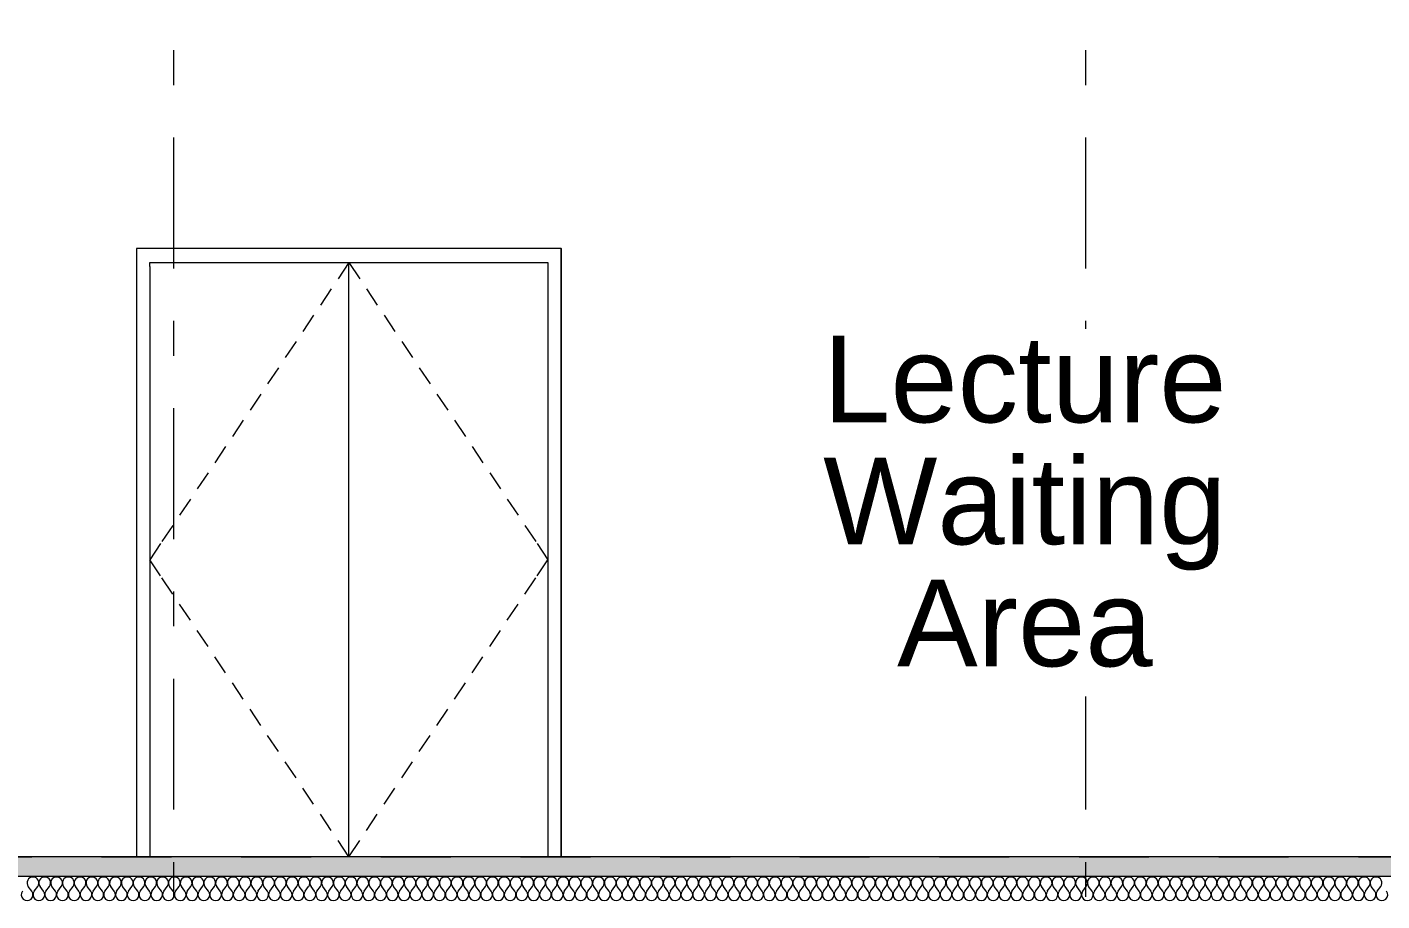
# Model space of a CAD drawing. Header units: millimetres. Extents: x -48147 to 1428745, y -495156 to 18123.
# Drawn here: x 1393121 to 1398597, y -490077 to -486546 of the extents above; entities that cross this region are included whole.
import ezdxf
from ezdxf.enums import TextEntityAlignment as Align

# ---------------------------------------------------------------- set-up
doc = ezdxf.new("R2010")
doc.units = ezdxf.units.MM
doc.header["$MEASUREMENT"] = 0
for name, pattern in [('Dashed', [2822.222233, 1411.111116, -1411.111116]), ('Double Dashed', [1093.611073, 529.166651, -211.666656, 141.111112, -211.666656]), ('Wipeout_Contour', [1000, 0, -1000])]:
    doc.linetypes.add(name, pattern=pattern)
for name, color, linetype, lineweight, true_color in [('0_Pen_No__105', 7, 'Continuous', 15, 0xa6a6a6), ('0_Pen_No__255', 7, 'Continuous', 13, 0xe8e8e8), ('New_A-15-MG_Structural_Grid_Phase_2_Pen_No__222', 7, 'Continuous', 13, 0x65af33), ('New_A-20-M_Floor_Slab_Pen_No__107', 7, 'Continuous', 15, 0xa6a6a6), ('New_A-20-M_Floor_Slab_Pen_No__109', 7, 'Continuous', 15, 0xa6a6a6), ('New_A-20-M_Floor_Slab_Pen_No__162', 7, 'Continuous', 0, 0xe47200), ('New_ArchiCAD Doors_Pen_No__63', 7, 'Continuous', 20, 0x606060)]:
    doc.layers.add(name, color=color, linetype=linetype, lineweight=lineweight, true_color=true_color)
for name, color, linetype, lineweight in [('A-95-P_Text_1_50_GA_Pen_No__1', 7, 'Continuous', 13), ('New_A-20-M_Floor_Slab_Pen_No__1', 7, 'Continuous', 13), ('New_ArchiCAD Doors_Pen_No__3', 7, 'Continuous', 18), ('New_ArchiCAD Doors_Pen_No__87', 8, 'Continuous', 20)]:
    doc.layers.add(name, color=color, linetype=linetype, lineweight=lineweight)
for name, color, linetype in [('New_A-15-MG_Structural_Grid_Phase_2', 7, 'Continuous'), ('New_A-20-M_Floor_Slab', 7, 'Continuous'), ('New_A-25-M_Wall_Int', 7, 'Continuous'), ('New_ArchiCAD Doors', 7, 'Continuous')]:
    doc.layers.add(name, color=color, linetype=linetype)
doc.styles.add('GENERATED_STYLE_2', font='')
doc.styles.get('GENERATED_STYLE_2').set_extended_font_data('Swis721 BT')

# ---------------------------------------------------------------- blocks, each defined once
blk = doc.blocks.new('Section Elem_15_2', base_point=(1341556.5, -489899))
at = {"color": 254, "linetype": 'Wipeout_Contour', "lineweight": 0, "ltscale": 8863535.217956506}
blk.add_wipeout([(1395079.2, -478819), (1395079.2, -487441), (1395280.6, -487441), (1395280.6, -489899), (1395328.5, -489899), (1395328.5, -478819)], dxfattribs=at).dxf.layer = 'New_A-25-M_Wall_Int'
at = {"color": 254, "linetype": 'Wipeout_Contour', "lineweight": 0, "ltscale": 11809146.2007397}
blk.add_wipeout([(1395328.5, -489899), (1395573.3, -489899), (1395573.3, -478405.8), (1395328.5, -478405.8), (1395328.5, -478799), (1395388.2, -478799), (1395388.2, -478819), (1395328.5, -478819)], dxfattribs=at).dxf.layer = 'New_A-25-M_Wall_Int'
at = {"color": 254, "linetype": 'Wipeout_Contour', "lineweight": 0, "ltscale": 5905013.380713384}
blk.add_wipeout([(1394826, -487441), (1395079.2, -487441), (1395079.2, -478819), (1394826, -478819)], dxfattribs=at).dxf.layer = 'New_A-25-M_Wall_Int'
at = {"color": 254, "linetype": 'Wipeout_Contour', "lineweight": 0, "ltscale": 11802585.0175958}
blk.add_wipeout([(1394826, -478405.8), (1394569, -478405.8), (1394569, -487441), (1394826, -487441), (1394826, -478819), (1394788.2, -478819), (1394788.2, -478799), (1394826, -478799)], dxfattribs=at).dxf.layer = 'New_A-25-M_Wall_Int'
at = {"color": 254, "linetype": 'Wipeout_Contour', "lineweight": 0, "ltscale": 5909169.757612986}
blk.add_wipeout([(1395573.3, -489899), (1395813.4, -489899), (1395813.4, -478405.8), (1395573.3, -478405.8)], dxfattribs=at).dxf.layer = 'New_A-25-M_Wall_Int'
at = {"color": 254, "linetype": 'Wipeout_Contour', "lineweight": 0, "ltscale": 5902803.17248199}
blk.add_wipeout([(1394308.7, -478405.8), (1394308.7, -487441), (1394569, -487441), (1394569, -478405.8)], dxfattribs=at).dxf.layer = 'New_A-25-M_Wall_Int'
at = {"color": 254, "linetype": 'Wipeout_Contour', "lineweight": 0, "ltscale": 11813313.51830664}
blk.add_wipeout([(1395813.4, -478405.8), (1395813.4, -489899), (1396048.5, -489899), (1396048.5, -478819), (1395913.2, -478819), (1395913.2, -478799), (1396048.5, -478799), (1396048.5, -478405.8)], dxfattribs=at).dxf.layer = 'New_A-25-M_Wall_Int'
at = {"color": 254, "linetype": 'Wipeout_Contour', "lineweight": 0, "ltscale": 11798149.77579727}
blk.add_wipeout([(1394045.3, -487441), (1394308.7, -487441), (1394308.7, -478405.8), (1394045.3, -478405.8), (1394045.3, -478799), (1394263.2, -478799), (1394263.2, -478819), (1394045.3, -478819)], dxfattribs=at).dxf.layer = 'New_A-25-M_Wall_Int'
at = {"color": 254, "linetype": 'Wipeout_Contour', "lineweight": 0, "ltscale": 5911213.922856598}
blk.add_wipeout([(1396048.5, -478819), (1396048.5, -489899), (1396278.2, -489899), (1396278.2, -478819)], dxfattribs=at).dxf.layer = 'New_A-25-M_Wall_Int'
at = {"color": 254, "linetype": 'Wipeout_Contour', "lineweight": 0, "ltscale": 5901081.465646014}
blk.add_wipeout([(1393779.3, -487441), (1394045.3, -487441), (1394045.3, -478819), (1393779.3, -478819)], dxfattribs=at).dxf.layer = 'New_A-25-M_Wall_Int'
at = {"color": 254, "linetype": 'Wipeout_Contour', "lineweight": 0, "ltscale": 5912071.336239532}
blk.add_wipeout([(1396278.2, -478819), (1396278.2, -489899), (1396502.3, -489899), (1396502.3, -478819)], dxfattribs=at).dxf.layer = 'New_A-25-M_Wall_Int'
at = {"color": 254, "linetype": 'Wipeout_Contour', "lineweight": 0, "ltscale": 14748832.9197243}
blk.add_wipeout([(1393779.3, -478405.8), (1393511, -478405.8), (1393511, -489899), (1393563.2, -489899), (1393563.2, -487441), (1393779.3, -487441), (1393779.3, -478819), (1393663.2, -478819), (1393663.2, -478799), (1393779.3, -478799)], dxfattribs=at).dxf.layer = 'New_A-25-M_Wall_Int'
at = {"color": 254, "linetype": 'Wipeout_Contour', "lineweight": 0, "ltscale": 11817880.89432829}
blk.add_wipeout([(1396502.3, -489899), (1396720.4, -489899), (1396720.4, -478405.8), (1396502.3, -478405.8), (1396502.3, -478799), (1396513.2, -478799), (1396513.2, -478819), (1396502.3, -478819)], dxfattribs=at).dxf.layer = 'New_A-25-M_Wall_Int'
at = {"color": 254, "linetype": 'Wipeout_Contour', "lineweight": 0, "ltscale": 5900412.631450156}
blk.add_wipeout([(1393240.8, -489899), (1393511, -489899), (1393511, -478405.8), (1393240.8, -478405.8)], dxfattribs=at).dxf.layer = 'New_A-25-M_Wall_Int'
at = {"color": 254, "linetype": 'Wipeout_Contour', "lineweight": 0, "ltscale": 5913451.228090454}
blk.add_wipeout([(1396720.4, -489899), (1396932.2, -489899), (1396932.2, -478405.8), (1396720.4, -478405.8)], dxfattribs=at).dxf.layer = 'New_A-25-M_Wall_Int'
at = {"color": 254, "linetype": 'Wipeout_Contour', "lineweight": 0, "ltscale": 11791561.53890389}
blk.add_wipeout([(1392969, -489899), (1393240.8, -489899), (1393240.8, -478405.8), (1392969, -478405.8), (1392969, -478799), (1393138.2, -478799), (1393138.2, -478819), (1392969, -478819)], dxfattribs=at).dxf.layer = 'New_A-25-M_Wall_Int'
at = {"color": 254, "linetype": 'Wipeout_Contour', "lineweight": 0, "ltscale": 11821673.58401433}
blk.add_wipeout([(1396932.2, -478405.8), (1396932.2, -489899), (1397137.4, -489899), (1397137.4, -478819), (1397038.2, -478819), (1397038.2, -478799), (1397137.4, -478799), (1397137.4, -478405.8)], dxfattribs=at).dxf.layer = 'New_A-25-M_Wall_Int'
at = {"color": 254, "linetype": 'Wipeout_Contour', "lineweight": 0, "ltscale": 5915270.074347957}
blk.add_wipeout([(1397137.4, -489899), (1397335.9, -489899), (1397335.9, -478819), (1397137.4, -478819)], dxfattribs=at).dxf.layer = 'New_A-25-M_Wall_Int'
at = {"color": 254, "linetype": 'Wipeout_Contour', "lineweight": 0, "ltscale": 5916006.624780694}
blk.add_wipeout([(1397335.9, -478819), (1397335.9, -489899), (1397527.2, -489899), (1397527.2, -478819)], dxfattribs=at).dxf.layer = 'New_A-25-M_Wall_Int'
at = {"color": 254, "linetype": 'Wipeout_Contour', "lineweight": 0, "ltscale": 11825569.15800219}
blk.add_wipeout([(1397527.2, -478162), (1397527.2, -478799), (1397622.4, -478799), (1397622.4, -478819), (1397527.2, -478819), (1397527.2, -489899), (1397711.2, -489899), (1397711.2, -478162)], dxfattribs=at).dxf.layer = 'New_A-25-M_Wall_Int'
at = {"color": 254, "linetype": 'Wipeout_Contour', "lineweight": 0, "ltscale": 5916971.316256778}
blk.add_wipeout([(1397711.2, -489899), (1397887.6, -489899), (1397887.6, -478162), (1397711.2, -478162)], dxfattribs=at).dxf.layer = 'New_A-25-M_Wall_Int'
at = {"color": 254, "linetype": 'Wipeout_Contour', "lineweight": 0, "ltscale": 5917623.185776595}
blk.add_wipeout([(1398056.1, -478162), (1397887.6, -478162), (1397887.6, -489899), (1398056.1, -489899)], dxfattribs=at).dxf.layer = 'New_A-25-M_Wall_Int'
at = {"color": 254, "linetype": 'Wipeout_Contour', "lineweight": 0, "ltscale": 5918244.995840522}
blk.add_wipeout([(1398056.1, -489899), (1398216.6, -489899), (1398216.6, -478162), (1398056.1, -478162)], dxfattribs=at).dxf.layer = 'New_A-25-M_Wall_Int'
at = {"color": 254, "linetype": 'Wipeout_Contour', "lineweight": 0, "ltscale": 11830918.07080852}
blk.add_wipeout([(1398368.8, -478162), (1398216.6, -478162), (1398216.6, -489899), (1398368.8, -489899), (1398368.8, -478819), (1398263.2, -478819), (1398263.2, -478799), (1398368.8, -478799)], dxfattribs=at).dxf.layer = 'New_A-25-M_Wall_Int'
at = {"color": 254, "linetype": 'Wipeout_Contour', "lineweight": 0, "ltscale": 5919820.504063599}
blk.add_wipeout([(1398512.5, -478819), (1398368.8, -478819), (1398368.8, -489899), (1398512.5, -489899)], dxfattribs=at).dxf.layer = 'New_A-25-M_Wall_Int'
at = {"color": 254, "linetype": 'Wipeout_Contour', "lineweight": 0, "ltscale": 5920347.223158333}
blk.add_wipeout([(1398512.5, -478819), (1398512.5, -489899), (1398647.5, -489899), (1398647.5, -478819)], dxfattribs=at).dxf.layer = 'New_A-25-M_Wall_Int'
blk = doc.blocks.new('Section Elem_37_2', base_point=(1341556.5, -489899))
at = {"color": 254, "linetype": 'Wipeout_Contour', "lineweight": 0, "ltscale": 5907187.383473179}
blk.add_wipeout([(1393617.2, -487514), (1393563.2, -487514), (1393563.2, -489899), (1393617.2, -489899)], dxfattribs=at).dxf.layer = 'New_ArchiCAD Doors'
at = {"color": 254, "linetype": 'Wipeout_Contour', "lineweight": 0, "ltscale": 5913568.030972536}
blk.add_wipeout([(1395280.6, -487514), (1395280.4, -487514), (1395280.4, -489899), (1395280.6, -489899)], dxfattribs=at).dxf.layer = 'New_ArchiCAD Doors'
at = {"color": 254, "linetype": 'Wipeout_Contour', "lineweight": 0, "ltscale": 5913465.565311932}
blk.add_wipeout([(1395226.3, -489899), (1395280.4, -489899), (1395280.4, -487514), (1395226.3, -487514)], dxfattribs=at).dxf.layer = 'New_ArchiCAD Doors'
at = {"color": 254, "linetype": 'Wipeout_Contour', "lineweight": 0, "ltscale": 11817439.38938085}
blk.add_wipeout([(1395280.4, -487441), (1393563.2, -487441), (1393563.2, -487514), (1393617.2, -487514), (1393617.2, -487498), (1395226.3, -487498), (1395226.3, -487514), (1395280.4, -487514)], dxfattribs=at).dxf.layer = 'New_ArchiCAD Doors'
at = {"layer": 'New_ArchiCAD Doors_Pen_No__63', "linetype": 'Continuous'}
for p, q in [((1393563.2, -487441), (1393563.2, -487514)), ((1393563.2, -487514), (1393563.2, -489899))]:
    blk.add_line(p, q, dxfattribs=at)
at = {"color": 254, "linetype": 'Wipeout_Contour', "lineweight": 0, "ltscale": 5911943.071182286}
blk.add_wipeout([(1395280.6, -487441), (1395280.4, -487441), (1395280.4, -487514), (1395280.6, -487514)], dxfattribs=at).dxf.layer = 'New_ArchiCAD Doors'
at = {"color": 254, "linetype": 'Wipeout_Contour', "lineweight": 0, "ltscale": 5911834.37256679}
blk.add_wipeout([(1395226.3, -487498), (1394421.8, -487498), (1394421.8, -489899), (1395226.3, -489899)], dxfattribs=at).dxf.layer = 'New_ArchiCAD Doors'
at = {"layer": 'New_ArchiCAD Doors_Pen_No__3', "linetype": 'Continuous'}
for p, q in [((1394492.9, -487604.1), (1394536.7, -487669.5)), ((1394564.1, -487710.3), (1394607.9, -487775.7)), ((1394635.2, -487816.5), (1394679, -487881.8)), ((1394706.4, -487922.7), (1394750.2, -487988)), ((1394777.5, -488028.9), (1394821.3, -488094.2)), ((1394848.7, -488135), (1394892.5, -488200.4)), ((1394919.9, -488241.2), (1394963.7, -488306.6)), ((1394991, -488347.4), (1395034.8, -488412.7)), ((1395062.2, -488453.6), (1395106, -488518.9)), ((1395133.3, -488559.8), (1395177.1, -488625.1)), ((1395182.5, -488633.1), (1395226.3, -488698.5)), ((1395182.5, -488763.8), (1395226.3, -488698.5)), ((1395133.3, -488837.1), (1395177.1, -488771.8)), ((1395062.2, -488943.3), (1395106, -488878)), ((1394991, -489049.5), (1395034.8, -488984.2)), ((1394919.9, -489155.7), (1394963.7, -489090.3)), ((1394848.7, -489261.9), (1394892.5, -489196.5)), ((1394777.5, -489368), (1394821.3, -489302.7)), ((1394706.4, -489474.2), (1394750.2, -489408.9)), ((1394635.2, -489580.4), (1394679, -489515.1)), ((1394564.1, -489686.6), (1394607.9, -489621.2)), ((1394492.9, -489792.8), (1394536.7, -489727.4))]:
    blk.add_line(p, q, dxfattribs=at)
at = {"layer": 'New_ArchiCAD Doors_Pen_No__63', "linetype": 'Continuous'}
for p, q in [((1395280.4, -487441), (1393563.2, -487441)), ((1395280.4, -487514), (1395280.4, -487441)), ((1395280.4, -487441), (1395280.6, -487441)), ((1395226.3, -487498), (1395226.3, -489899)), ((1395280.4, -487514), (1395280.6, -487514)), ((1395280.4, -489899), (1395280.4, -487514))]:
    blk.add_line(p, q, dxfattribs=at)
at = {"layer": 'New_ArchiCAD Doors_Pen_No__87', "linetype": 'Continuous'}
blk.add_line((1395280.6, -489899), (1395280.6, -487441), dxfattribs=at)
at = {"color": 254, "linetype": 'Wipeout_Contour', "lineweight": 0, "ltscale": 5908797.345886705}
blk.add_wipeout([(1393617.2, -489899), (1394421.8, -489899), (1394421.8, -487498), (1393617.2, -487498)], dxfattribs=at).dxf.layer = 'New_ArchiCAD Doors'
at = {"layer": 'New_ArchiCAD Doors_Pen_No__3', "linetype": 'Continuous'}
for p, q in [((1394421.7, -487498), (1394378, -487563.3)), ((1394421.7, -487498), (1394465.5, -487563.3)), ((1394350.6, -487604.1), (1394306.8, -487669.5)), ((1394279.4, -487710.3), (1394235.6, -487775.7)), ((1394208.3, -487816.5), (1394164.5, -487881.8)), ((1394137.1, -487922.7), (1394093.3, -487988)), ((1394066, -488028.9), (1394022.2, -488094.2)), ((1393994.8, -488135), (1393951, -488200.4)), ((1393923.6, -488241.2), (1393879.8, -488306.6)), ((1393852.5, -488347.4), (1393808.7, -488412.7)), ((1393781.3, -488453.6), (1393737.5, -488518.9)), ((1393710.2, -488559.8), (1393666.4, -488625.1)), ((1393661, -488633.1), (1393617.2, -488698.5)), ((1393661, -488763.8), (1393617.2, -488698.5)), ((1393710.2, -488837.1), (1393666.4, -488771.8)), ((1393781.3, -488943.3), (1393737.5, -488878)), ((1393852.5, -489049.5), (1393808.7, -488984.2)), ((1393923.6, -489155.7), (1393879.8, -489090.3)), ((1393994.8, -489261.9), (1393951, -489196.5)), ((1394066, -489368), (1394022.2, -489302.7)), ((1394137.1, -489474.2), (1394093.3, -489408.9)), ((1394208.3, -489580.4), (1394164.5, -489515.1)), ((1394279.4, -489686.6), (1394235.6, -489621.2)), ((1394350.6, -489792.8), (1394306.8, -489727.4)), ((1394421.7, -489899), (1394378, -489833.6)), ((1394421.7, -489899), (1394465.5, -489833.6))]:
    blk.add_line(p, q, dxfattribs=at)
at = {"layer": 'New_ArchiCAD Doors_Pen_No__63', "linetype": 'Continuous'}
for p, q in [((1393617.2, -487514), (1393617.2, -487498)), ((1393617.2, -487498), (1394421.8, -487498)), ((1393617.2, -487514), (1393617.2, -489899)), ((1394421.8, -487498), (1395226.3, -487498)), ((1394421.8, -489899), (1394421.8, -487498))]:
    blk.add_line(p, q, dxfattribs=at)
blk = doc.blocks.new('*X327', base_point=(1341556.5, -489899))
at = {"layer": 'New_A-20-M_Floor_Slab_Pen_No__107', "linetype": 'Continuous'}
for p, q in [((1393140.2, -490038), (1393125.9, -490018.9)), ((1393149.7, -490038), (1393164, -490018.9)), ((1393187.8, -490038), (1393173.5, -490018.9)), ((1393197.3, -490038), (1393211.6, -490018.9)), ((1393235.4, -490038), (1393221.1, -490018.9)), ((1393244.9, -490038), (1393259.2, -490018.9)), ((1393283, -490038), (1393268.7, -490018.9)), ((1393292.5, -490038), (1393306.8, -490018.9)), ((1393330.6, -490038), (1393316.4, -490018.9)), ((1393340.2, -490038), (1393354.4, -490018.9)), ((1393378.3, -490038), (1393364, -490018.9)), ((1393387.8, -490038), (1393402.1, -490018.9)), ((1393425.9, -490038), (1393411.6, -490018.9)), ((1393435.4, -490038), (1393449.7, -490018.9)), ((1393473.5, -490038), (1393459.2, -490018.9)), ((1393483, -490038), (1393497.3, -490018.9)), ((1393521.1, -490038), (1393506.8, -490018.9)), ((1393530.6, -490038), (1393544.9, -490018.9)), ((1393568.7, -490038), (1393554.4, -490018.9)), ((1393578.3, -490038), (1393592.5, -490018.9)), ((1393616.4, -490038), (1393602.1, -490018.9)), ((1393625.9, -490038), (1393640.2, -490018.9)), ((1393664, -490038), (1393649.7, -490018.9)), ((1393673.5, -490038), (1393687.8, -490018.9)), ((1393711.6, -490038), (1393697.3, -490018.9)), ((1393721.1, -490038), (1393735.4, -490018.9)), ((1393759.2, -490038), (1393744.9, -490018.9)), ((1393768.7, -490038), (1393783, -490018.9)), ((1393806.8, -490038), (1393792.5, -490018.9)), ((1393816.4, -490038), (1393830.6, -490018.9)), ((1393854.4, -490038), (1393840.2, -490018.9)), ((1393864, -490038), (1393878.3, -490018.9)), ((1393902.1, -490038), (1393887.8, -490018.9)), ((1393911.6, -490038), (1393925.9, -490018.9)), ((1393949.7, -490038), (1393935.4, -490018.9)), ((1393959.2, -490038), (1393973.5, -490018.9)), ((1393997.3, -490038), (1393983, -490018.9)), ((1394006.8, -490038), (1394021.1, -490018.9)), ((1394044.9, -490038), (1394030.6, -490018.9)), ((1394054.4, -490038), (1394068.7, -490018.9)), ((1394092.5, -490038), (1394078.3, -490018.9)), ((1394102.1, -490038), (1394116.4, -490018.9)), ((1394140.2, -490038), (1394125.9, -490018.9)), ((1394149.7, -490038), (1394164, -490018.9)), ((1394187.8, -490038), (1394173.5, -490018.9)), ((1394197.3, -490038), (1394211.6, -490018.9)), ((1394235.4, -490038), (1394221.1, -490018.9)), ((1394244.9, -490038), (1394259.2, -490018.9)), ((1394283, -490038), (1394268.7, -490018.9)), ((1394292.5, -490038), (1394306.8, -490018.9)), ((1394330.6, -490038), (1394316.4, -490018.9)), ((1394340.2, -490038), (1394354.4, -490018.9)), ((1394378.3, -490038), (1394364, -490018.9)), ((1394387.8, -490038), (1394402.1, -490018.9)), ((1394425.9, -490038), (1394411.6, -490018.9)), ((1394435.4, -490038), (1394449.7, -490018.9)), ((1394473.5, -490038), (1394459.2, -490018.9)), ((1394483, -490038), (1394497.3, -490018.9)), ((1394521.1, -490038), (1394506.8, -490018.9)), ((1394530.6, -490038), (1394544.9, -490018.9)), ((1394568.7, -490038), (1394554.4, -490018.9)), ((1394578.3, -490038), (1394592.5, -490018.9)), ((1394616.4, -490038), (1394602.1, -490018.9)), ((1394625.9, -490038), (1394640.2, -490018.9)), ((1394664, -490038), (1394649.7, -490018.9)), ((1394673.5, -490038), (1394687.8, -490018.9)), ((1394711.6, -490038), (1394697.3, -490018.9)), ((1394721.1, -490038), (1394735.4, -490018.9)), ((1394759.2, -490038), (1394744.9, -490018.9)), ((1394768.7, -490038), (1394783, -490018.9)), ((1394806.8, -490038), (1394792.5, -490018.9)), ((1394816.4, -490038), (1394830.6, -490018.9)), ((1394854.4, -490038), (1394840.2, -490018.9)), ((1394864, -490038), (1394878.3, -490018.9)), ((1394902.1, -490038), (1394887.8, -490018.9)), ((1394911.6, -490038), (1394925.9, -490018.9)), ((1394949.7, -490038), (1394935.4, -490018.9)), ((1394959.2, -490038), (1394973.5, -490018.9)), ((1394997.3, -490038), (1394983, -490018.9)), ((1395006.8, -490038), (1395021.1, -490018.9)), ((1395044.9, -490038), (1395030.6, -490018.9)), ((1395054.4, -490038), (1395068.7, -490018.9)), ((1395092.5, -490038), (1395078.3, -490018.9)), ((1395102.1, -490038), (1395116.4, -490018.9)), ((1395140.2, -490038), (1395125.9, -490018.9)), ((1395149.7, -490038), (1395164, -490018.9)), ((1395187.8, -490038), (1395173.5, -490018.9)), ((1395197.3, -490038), (1395211.6, -490018.9)), ((1395235.4, -490038), (1395221.1, -490018.9)), ((1395244.9, -490038), (1395259.2, -490018.9)), ((1395283, -490038), (1395268.7, -490018.9)), ((1395292.5, -490038), (1395306.8, -490018.9)), ((1395330.6, -490038), (1395316.4, -490018.9)), ((1395340.2, -490038), (1395354.4, -490018.9)), ((1395378.3, -490038), (1395364, -490018.9)), ((1395387.8, -490038), (1395402.1, -490018.9)), ((1395425.9, -490038), (1395411.6, -490018.9)), ((1395435.4, -490038), (1395449.7, -490018.9)), ((1395473.5, -490038), (1395459.2, -490018.9)), ((1395483, -490038), (1395497.3, -490018.9)), ((1395521.1, -490038), (1395506.8, -490018.9)), ((1395530.6, -490038), (1395544.9, -490018.9)), ((1395568.7, -490038), (1395554.4, -490018.9)), ((1395578.3, -490038), (1395592.5, -490018.9)), ((1395616.4, -490038), (1395602.1, -490018.9)), ((1395625.9, -490038), (1395640.2, -490018.9)), ((1395664, -490038), (1395649.7, -490018.9)), ((1395673.5, -490038), (1395687.8, -490018.9)), ((1395711.6, -490038), (1395697.3, -490018.9)), ((1395721.1, -490038), (1395735.4, -490018.9)), ((1395759.2, -490038), (1395744.9, -490018.9)), ((1395768.7, -490038), (1395783, -490018.9)), ((1395806.8, -490038), (1395792.5, -490018.9)), ((1395816.4, -490038), (1395830.6, -490018.9)), ((1395854.4, -490038), (1395840.2, -490018.9)), ((1395864, -490038), (1395878.3, -490018.9)), ((1395902.1, -490038), (1395887.8, -490018.9)), ((1395911.6, -490038), (1395925.9, -490018.9)), ((1395949.7, -490038), (1395935.4, -490018.9)), ((1395959.2, -490038), (1395973.5, -490018.9)), ((1395997.3, -490038), (1395983, -490018.9)), ((1396006.8, -490038), (1396021.1, -490018.9)), ((1396044.9, -490038), (1396030.6, -490018.9)), ((1396054.4, -490038), (1396068.7, -490018.9)), ((1396092.5, -490038), (1396078.3, -490018.9)), ((1396102.1, -490038), (1396116.4, -490018.9)), ((1396140.2, -490038), (1396125.9, -490018.9)), ((1396149.7, -490038), (1396164, -490018.9)), ((1396187.8, -490038), (1396173.5, -490018.9)), ((1396197.3, -490038), (1396211.6, -490018.9)), ((1396235.4, -490038), (1396221.1, -490018.9)), ((1396244.9, -490038), (1396259.2, -490018.9)), ((1396283, -490038), (1396268.7, -490018.9)), ((1396292.5, -490038), (1396306.8, -490018.9)), ((1396330.6, -490038), (1396316.4, -490018.9)), ((1396340.2, -490038), (1396354.4, -490018.9)), ((1396378.3, -490038), (1396364, -490018.9)), ((1396387.8, -490038), (1396402.1, -490018.9)), ((1396425.9, -490038), (1396411.6, -490018.9)), ((1396435.4, -490038), (1396449.7, -490018.9)), ((1396473.5, -490038), (1396459.2, -490018.9)), ((1396483, -490038), (1396497.3, -490018.9)), ((1396521.1, -490038), (1396506.8, -490018.9)), ((1396530.6, -490038), (1396544.9, -490018.9)), ((1396568.7, -490038), (1396554.4, -490018.9)), ((1396578.3, -490038), (1396592.5, -490018.9)), ((1396616.4, -490038), (1396602.1, -490018.9)), ((1396625.9, -490038), (1396640.2, -490018.9)), ((1396664, -490038), (1396649.7, -490018.9)), ((1396673.5, -490038), (1396687.8, -490018.9)), ((1396711.6, -490038), (1396697.3, -490018.9)), ((1396721.1, -490038), (1396735.4, -490018.9)), ((1396759.2, -490038), (1396744.9, -490018.9)), ((1396768.7, -490038), (1396783, -490018.9)), ((1396806.8, -490038), (1396792.5, -490018.9)), ((1396816.4, -490038), (1396830.6, -490018.9)), ((1396854.4, -490038), (1396840.2, -490018.9)), ((1396864, -490038), (1396878.3, -490018.9)), ((1396902.1, -490038), (1396887.8, -490018.9)), ((1396911.6, -490038), (1396925.9, -490018.9)), ((1396949.7, -490038), (1396935.4, -490018.9)), ((1396959.2, -490038), (1396973.5, -490018.9)), ((1396997.3, -490038), (1396983, -490018.9)), ((1397006.8, -490038), (1397021.1, -490018.9)), ((1397044.9, -490038), (1397030.6, -490018.9)), ((1397054.4, -490038), (1397068.7, -490018.9)), ((1397092.5, -490038), (1397078.3, -490018.9)), ((1397102.1, -490038), (1397116.4, -490018.9)), ((1397140.2, -490038), (1397125.9, -490018.9)), ((1397149.7, -490038), (1397164, -490018.9)), ((1397187.8, -490038), (1397173.5, -490018.9)), ((1397197.3, -490038), (1397211.6, -490018.9)), ((1397235.4, -490038), (1397221.1, -490018.9)), ((1397244.9, -490038), (1397259.2, -490018.9)), ((1397283, -490038), (1397268.7, -490018.9)), ((1397292.5, -490038), (1397306.8, -490018.9)), ((1397330.6, -490038), (1397316.4, -490018.9)), ((1397340.2, -490038), (1397354.4, -490018.9)), ((1397378.3, -490038), (1397364, -490018.9)), ((1397387.8, -490038), (1397402.1, -490018.9)), ((1397425.9, -490038), (1397411.6, -490018.9)), ((1397435.4, -490038), (1397449.7, -490018.9)), ((1397473.5, -490038), (1397459.2, -490018.9)), ((1397483, -490038), (1397497.3, -490018.9)), ((1397521.1, -490038), (1397506.8, -490018.9)), ((1397530.6, -490038), (1397544.9, -490018.9)), ((1397568.7, -490038), (1397554.4, -490018.9)), ((1397578.3, -490038), (1397592.5, -490018.9)), ((1397616.4, -490038), (1397602.1, -490018.9)), ((1397625.9, -490038), (1397640.2, -490018.9)), ((1397664, -490038), (1397649.7, -490018.9)), ((1397673.5, -490038), (1397687.8, -490018.9)), ((1397711.6, -490038), (1397697.3, -490018.9)), ((1397721.1, -490038), (1397735.4, -490018.9)), ((1397759.2, -490038), (1397744.9, -490018.9)), ((1397768.7, -490038), (1397783, -490018.9)), ((1397806.8, -490038), (1397792.5, -490018.9)), ((1397816.4, -490038), (1397830.6, -490018.9)), ((1397854.4, -490038), (1397840.2, -490018.9)), ((1397864, -490038), (1397878.3, -490018.9)), ((1397902.1, -490038), (1397887.8, -490018.9)), ((1397911.6, -490038), (1397925.9, -490018.9)), ((1397949.7, -490038), (1397935.4, -490018.9)), ((1397959.2, -490038), (1397973.5, -490018.9)), ((1397997.3, -490038), (1397983, -490018.9)), ((1398006.8, -490038), (1398021.1, -490018.9)), ((1398044.9, -490038), (1398030.6, -490018.9)), ((1398054.4, -490038), (1398068.7, -490018.9)), ((1398092.5, -490038), (1398078.3, -490018.9)), ((1398102.1, -490038), (1398116.4, -490018.9)), ((1398140.2, -490038), (1398125.9, -490018.9)), ((1398149.7, -490038), (1398164, -490018.9)), ((1398187.8, -490038), (1398173.5, -490018.9)), ((1398197.3, -490038), (1398211.6, -490018.9)), ((1398235.4, -490038), (1398221.1, -490018.9)), ((1398244.9, -490038), (1398259.2, -490018.9)), ((1398283, -490038), (1398268.7, -490018.9)), ((1398292.5, -490038), (1398306.8, -490018.9)), ((1398330.6, -490038), (1398316.4, -490018.9)), ((1398340.2, -490038), (1398354.4, -490018.9)), ((1398378.3, -490038), (1398364, -490018.9)), ((1398387.8, -490038), (1398402.1, -490018.9)), ((1398425.9, -490038), (1398411.6, -490018.9)), ((1398435.4, -490038), (1398449.7, -490018.9)), ((1398473.5, -490038), (1398459.2, -490018.9)), ((1398483, -490038), (1398497.3, -490018.9)), ((1398521.1, -490038), (1398506.8, -490018.9)), ((1398530.6, -490038), (1398544.9, -490018.9)), ((1398568.7, -490038), (1398554.4, -490018.9)), ((1398578.3, -490038), (1398592.5, -490018.9))]:
    blk.add_line(p, q, dxfattribs=at)
for centre, start, end in [((1393144.9, -490004.6), 90, 216.8699), ((1393144.9, -490004.6), 323.1301, 90), ((1393192.5, -490004.6), 90, 216.8699), ((1393192.5, -490004.6), 323.1301, 90), ((1393240.2, -490004.6), 90, 216.8699), ((1393240.2, -490004.6), 323.1301, 90), ((1393287.8, -490004.6), 90, 216.8699), ((1393287.8, -490004.6), 323.1301, 90), ((1393335.4, -490004.6), 90, 216.8699), ((1393335.4, -490004.6), 323.1301, 90), ((1393383, -490004.6), 90, 216.8699), ((1393383, -490004.6), 323.1301, 90), ((1393430.6, -490004.6), 90, 216.8699), ((1393430.6, -490004.6), 323.1301, 90), ((1393478.3, -490004.6), 90, 216.8699), ((1393478.3, -490004.6), 323.1301, 90), ((1393525.9, -490004.6), 90, 216.8699), ((1393525.9, -490004.6), 323.1301, 90), ((1393573.5, -490004.6), 90, 216.8699), ((1393573.5, -490004.6), 323.1301, 90), ((1393621.1, -490004.6), 90, 216.8699), ((1393621.1, -490004.6), 323.1301, 90), ((1393668.7, -490004.6), 90, 216.8699), ((1393668.7, -490004.6), 323.1301, 90), ((1393716.4, -490004.6), 90, 216.8699), ((1393716.4, -490004.6), 323.1301, 90), ((1393764, -490004.6), 90, 216.8699), ((1393764, -490004.6), 323.1301, 90), ((1393811.6, -490004.6), 90, 216.8699), ((1393811.6, -490004.6), 323.1301, 90), ((1393859.2, -490004.6), 90, 216.8699), ((1393859.2, -490004.6), 323.1301, 90), ((1393906.8, -490004.6), 90, 216.8699), ((1393906.8, -490004.6), 323.1301, 90), ((1393954.4, -490004.6), 90, 216.8699), ((1393954.4, -490004.6), 323.1301, 90), ((1394002.1, -490004.6), 90, 216.8699), ((1394002.1, -490004.6), 323.1301, 90), ((1394049.7, -490004.6), 90, 216.8699), ((1394049.7, -490004.6), 323.1301, 90), ((1394097.3, -490004.6), 90, 216.8699), ((1394097.3, -490004.6), 323.1301, 90), ((1394144.9, -490004.6), 90, 216.8699), ((1394144.9, -490004.6), 323.1301, 90), ((1394192.5, -490004.6), 90, 216.8699), ((1394192.5, -490004.6), 323.1301, 90), ((1394240.2, -490004.6), 90, 216.8699), ((1394240.2, -490004.6), 323.1301, 90), ((1394287.8, -490004.6), 90, 216.8699), ((1394287.8, -490004.6), 323.1301, 90), ((1394335.4, -490004.6), 90, 216.8699), ((1394335.4, -490004.6), 323.1301, 90), ((1394383, -490004.6), 90, 216.8699), ((1394383, -490004.6), 323.1301, 90), ((1394430.6, -490004.6), 90, 216.8699), ((1394430.6, -490004.6), 323.1301, 90), ((1394478.3, -490004.6), 90, 216.8699), ((1394478.3, -490004.6), 323.1301, 90), ((1394525.9, -490004.6), 90, 216.8699), ((1394525.9, -490004.6), 323.1301, 90), ((1394573.5, -490004.6), 90, 216.8699), ((1394573.5, -490004.6), 323.1301, 90), ((1394621.1, -490004.6), 90, 216.8699), ((1394621.1, -490004.6), 323.1301, 90), ((1394668.7, -490004.6), 90, 216.8699), ((1394668.7, -490004.6), 323.1301, 90), ((1394716.4, -490004.6), 90, 216.8699), ((1394716.4, -490004.6), 323.1301, 90), ((1394764, -490004.6), 90, 216.8699), ((1394764, -490004.6), 323.1301, 90), ((1394811.6, -490004.6), 90, 216.8699), ((1394811.6, -490004.6), 323.1301, 90), ((1394859.2, -490004.6), 90, 216.8699), ((1394859.2, -490004.6), 323.1301, 90), ((1394906.8, -490004.6), 90, 216.8699), ((1394906.8, -490004.6), 323.1301, 90), ((1394954.4, -490004.6), 90, 216.8699), ((1394954.4, -490004.6), 323.1301, 90), ((1395002.1, -490004.6), 90, 216.8699), ((1395002.1, -490004.6), 323.1301, 90), ((1395049.7, -490004.6), 90, 216.8699), ((1395049.7, -490004.6), 323.1301, 90), ((1395097.3, -490004.6), 90, 216.8699), ((1395097.3, -490004.6), 323.1301, 90), ((1395144.9, -490004.6), 90, 216.8699), ((1395144.9, -490004.6), 323.1301, 90), ((1395192.5, -490004.6), 90, 216.8699), ((1395192.5, -490004.6), 323.1301, 90), ((1395240.2, -490004.6), 90, 216.8699), ((1395240.2, -490004.6), 323.1301, 90), ((1395287.8, -490004.6), 90, 216.8699), ((1395287.8, -490004.6), 323.1301, 90), ((1395335.4, -490004.6), 90, 216.8699), ((1395335.4, -490004.6), 323.1301, 90), ((1395383, -490004.6), 90, 216.8699), ((1395383, -490004.6), 323.1301, 90), ((1395430.6, -490004.6), 90, 216.8699), ((1395430.6, -490004.6), 323.1301, 90), ((1395478.3, -490004.6), 90, 216.8699), ((1395478.3, -490004.6), 323.1301, 90), ((1395525.9, -490004.6), 90, 216.8699), ((1395525.9, -490004.6), 323.1301, 90), ((1395573.5, -490004.6), 90, 216.8699), ((1395573.5, -490004.6), 323.1301, 90), ((1395621.1, -490004.6), 90, 216.8699), ((1395621.1, -490004.6), 323.1301, 90), ((1395668.7, -490004.6), 90, 216.8699), ((1395668.7, -490004.6), 323.1301, 90), ((1395716.4, -490004.6), 90, 216.8699), ((1395716.4, -490004.6), 323.1301, 90), ((1395764, -490004.6), 90, 216.8699), ((1395764, -490004.6), 323.1301, 90), ((1395811.6, -490004.6), 90, 216.8699), ((1395811.6, -490004.6), 323.1301, 90), ((1395859.2, -490004.6), 90, 216.8699), ((1395859.2, -490004.6), 323.1301, 90), ((1395906.8, -490004.6), 90, 216.8699), ((1395906.8, -490004.6), 323.1301, 90), ((1395954.4, -490004.6), 90, 216.8699), ((1395954.4, -490004.6), 323.1301, 90), ((1396002.1, -490004.6), 90, 216.8699), ((1396002.1, -490004.6), 323.1301, 90), ((1396049.7, -490004.6), 90, 216.8699), ((1396049.7, -490004.6), 323.1301, 90), ((1396097.3, -490004.6), 90, 216.8699), ((1396097.3, -490004.6), 323.1301, 90), ((1396144.9, -490004.6), 90, 216.8699), ((1396144.9, -490004.6), 323.1301, 90), ((1396192.5, -490004.6), 90, 216.8699), ((1396192.5, -490004.6), 323.1301, 90), ((1396240.2, -490004.6), 90, 216.8699), ((1396240.2, -490004.6), 323.1301, 90), ((1396287.8, -490004.6), 90, 216.8699), ((1396287.8, -490004.6), 323.1301, 90), ((1396335.4, -490004.6), 90, 216.8699), ((1396335.4, -490004.6), 323.1301, 90), ((1396383, -490004.6), 90, 216.8699), ((1396383, -490004.6), 323.1301, 90), ((1396430.6, -490004.6), 90, 216.8699), ((1396430.6, -490004.6), 323.1301, 90), ((1396478.3, -490004.6), 90, 216.8699), ((1396478.3, -490004.6), 323.1301, 90), ((1396525.9, -490004.6), 90, 216.8699), ((1396525.9, -490004.6), 323.1301, 90), ((1396573.5, -490004.6), 90, 216.8699), ((1396573.5, -490004.6), 323.1301, 90), ((1396621.1, -490004.6), 90, 216.8699), ((1396621.1, -490004.6), 323.1301, 90), ((1396668.7, -490004.6), 90, 216.8699), ((1396668.7, -490004.6), 323.1301, 90), ((1396716.4, -490004.6), 90, 216.8699), ((1396716.4, -490004.6), 323.1301, 90), ((1396764, -490004.6), 90, 216.8699), ((1396764, -490004.6), 323.1301, 90), ((1396811.6, -490004.6), 90, 216.8699), ((1396811.6, -490004.6), 323.1301, 90), ((1396859.2, -490004.6), 90, 216.8699), ((1396859.2, -490004.6), 323.1301, 90), ((1396906.8, -490004.6), 90, 216.8699), ((1396906.8, -490004.6), 323.1301, 90), ((1396954.4, -490004.6), 90, 216.8699), ((1396954.4, -490004.6), 323.1301, 90), ((1397002.1, -490004.6), 90, 216.8699), ((1397002.1, -490004.6), 323.1301, 90), ((1397049.7, -490004.6), 90, 216.8699), ((1397049.7, -490004.6), 323.1301, 90), ((1397097.3, -490004.6), 90, 216.8699), ((1397097.3, -490004.6), 323.1301, 90), ((1397144.9, -490004.6), 90, 216.8699), ((1397144.9, -490004.6), 323.1301, 90), ((1397192.5, -490004.6), 90, 216.8699), ((1397192.5, -490004.6), 323.1301, 90), ((1397240.2, -490004.6), 90, 216.8699), ((1397240.2, -490004.6), 323.1301, 90), ((1397287.8, -490004.6), 90, 216.8699), ((1397287.8, -490004.6), 323.1301, 90), ((1397335.4, -490004.6), 90, 216.8699), ((1397335.4, -490004.6), 323.1301, 90), ((1397383, -490004.6), 90, 216.8699), ((1397383, -490004.6), 323.1301, 90), ((1397430.6, -490004.6), 90, 216.8699), ((1397430.6, -490004.6), 323.1301, 90), ((1397478.3, -490004.6), 90, 216.8699), ((1397478.3, -490004.6), 323.1301, 90), ((1397525.9, -490004.6), 90, 216.8699), ((1397525.9, -490004.6), 323.1301, 90), ((1397573.5, -490004.6), 90, 216.8699), ((1397573.5, -490004.6), 323.1301, 90), ((1397621.1, -490004.6), 90, 216.8699), ((1397621.1, -490004.6), 323.1301, 90), ((1397668.7, -490004.6), 90, 216.8699), ((1397668.7, -490004.6), 323.1301, 90), ((1397716.4, -490004.6), 90, 216.8699), ((1397716.4, -490004.6), 323.1301, 90), ((1397764, -490004.6), 90, 216.8699), ((1397764, -490004.6), 323.1301, 90), ((1397811.6, -490004.6), 90, 216.8699), ((1397811.6, -490004.6), 323.1301, 90), ((1397859.2, -490004.6), 90, 216.8699), ((1397859.2, -490004.6), 323.1301, 90), ((1397906.8, -490004.6), 90, 216.8699), ((1397906.8, -490004.6), 323.1301, 90), ((1397954.4, -490004.6), 90, 216.8699), ((1397954.4, -490004.6), 323.1301, 90), ((1398002.1, -490004.6), 90, 216.8699), ((1398002.1, -490004.6), 323.1301, 90), ((1398049.7, -490004.6), 90, 216.8699), ((1398049.7, -490004.6), 323.1301, 90), ((1398097.3, -490004.6), 90, 216.8699), ((1398097.3, -490004.6), 323.1301, 90), ((1398144.9, -490004.6), 90, 216.8699), ((1398144.9, -490004.6), 323.1301, 90), ((1398192.5, -490004.6), 90, 216.8699), ((1398192.5, -490004.6), 323.1301, 90), ((1398240.2, -490004.6), 90, 216.8699), ((1398240.2, -490004.6), 323.1301, 90), ((1398287.8, -490004.6), 90, 216.8699), ((1398287.8, -490004.6), 323.1301, 90), ((1398335.4, -490004.6), 90, 216.8699), ((1398335.4, -490004.6), 323.1301, 90), ((1398383, -490004.6), 90, 216.8699), ((1398383, -490004.6), 323.1301, 90), ((1398430.6, -490004.6), 90, 216.8699), ((1398430.6, -490004.6), 323.1301, 90), ((1398478.3, -490004.6), 90, 216.8699), ((1398478.3, -490004.6), 323.1301, 90), ((1398525.9, -490004.6), 90, 216.8699), ((1398525.9, -490004.6), 323.1301, 90), ((1398573.5, -490004.6), 90, 216.8699), ((1398573.5, -490004.6), 323.1301, 90), ((1393121.1, -490052.3), 143.1301, 36.8699), ((1393168.7, -490052.3), 143.1301, 36.8699), ((1393216.4, -490052.3), 143.1301, 36.8699), ((1393264, -490052.3), 143.1301, 36.8699), ((1393311.6, -490052.3), 143.1301, 36.8699), ((1393359.2, -490052.3), 143.1301, 36.8699), ((1393406.8, -490052.3), 143.1301, 36.8699), ((1393454.4, -490052.3), 143.1301, 36.8699), ((1393502.1, -490052.3), 143.1301, 36.8699), ((1393549.7, -490052.3), 143.1301, 36.8699), ((1393597.3, -490052.3), 143.1301, 36.8699), ((1393644.9, -490052.3), 143.1301, 36.8699), ((1393692.5, -490052.3), 143.1301, 36.8699), ((1393740.2, -490052.3), 143.1301, 36.8699), ((1393787.8, -490052.3), 143.1301, 36.8699), ((1393835.4, -490052.3), 143.1301, 36.8699), ((1393883, -490052.3), 143.1301, 36.8699), ((1393930.6, -490052.3), 143.1301, 36.8699), ((1393978.3, -490052.3), 143.1301, 36.8699), ((1394025.9, -490052.3), 143.1301, 36.8699), ((1394073.5, -490052.3), 143.1301, 36.8699), ((1394121.1, -490052.3), 143.1301, 36.8699), ((1394168.7, -490052.3), 143.1301, 36.8699), ((1394216.4, -490052.3), 143.1301, 36.8699), ((1394264, -490052.3), 143.1301, 36.8699), ((1394311.6, -490052.3), 143.1301, 36.8699), ((1394359.2, -490052.3), 143.1301, 36.8699), ((1394406.8, -490052.3), 143.1301, 36.8699), ((1394454.4, -490052.3), 143.1301, 36.8699), ((1394502.1, -490052.3), 143.1301, 36.8699), ((1394549.7, -490052.3), 143.1301, 36.8699), ((1394597.3, -490052.3), 143.1301, 36.8699), ((1394644.9, -490052.3), 143.1301, 36.8699), ((1394692.5, -490052.3), 143.1301, 36.8699), ((1394740.2, -490052.3), 143.1301, 36.8699), ((1394787.8, -490052.3), 143.1301, 36.8699), ((1394835.4, -490052.3), 143.1301, 36.8699), ((1394883, -490052.3), 143.1301, 36.8699), ((1394930.6, -490052.3), 143.1301, 36.8699), ((1394978.3, -490052.3), 143.1301, 36.8699), ((1395025.9, -490052.3), 143.1301, 36.8699), ((1395073.5, -490052.3), 143.1301, 36.8699), ((1395121.1, -490052.3), 143.1301, 36.8699), ((1395168.7, -490052.3), 143.1301, 36.8699), ((1395216.4, -490052.3), 143.1301, 36.8699), ((1395264, -490052.3), 143.1301, 36.8699), ((1395311.6, -490052.3), 143.1301, 36.8699), ((1395359.2, -490052.3), 143.1301, 36.8699), ((1395406.8, -490052.3), 143.1301, 36.8699), ((1395454.4, -490052.3), 143.1301, 36.8699), ((1395502.1, -490052.3), 143.1301, 36.8699), ((1395549.7, -490052.3), 143.1301, 36.8699), ((1395597.3, -490052.3), 143.1301, 36.8699), ((1395644.9, -490052.3), 143.1301, 36.8699), ((1395692.5, -490052.3), 143.1301, 36.8699), ((1395740.2, -490052.3), 143.1301, 36.8699), ((1395787.8, -490052.3), 143.1301, 36.8699), ((1395835.4, -490052.3), 143.1301, 36.8699), ((1395883, -490052.3), 143.1301, 36.8699), ((1395930.6, -490052.3), 143.1301, 36.8699), ((1395978.3, -490052.3), 143.1301, 36.8699), ((1396025.9, -490052.3), 143.1301, 36.8699), ((1396073.5, -490052.3), 143.1301, 36.8699), ((1396121.1, -490052.3), 143.1301, 36.8699), ((1396168.7, -490052.3), 143.1301, 36.8699), ((1396216.4, -490052.3), 143.1301, 36.8699), ((1396264, -490052.3), 143.1301, 36.8699), ((1396311.6, -490052.3), 143.1301, 36.8699), ((1396359.2, -490052.3), 143.1301, 36.8699), ((1396406.8, -490052.3), 143.1301, 36.8699), ((1396454.4, -490052.3), 143.1301, 36.8699), ((1396502.1, -490052.3), 143.1301, 36.8699), ((1396549.7, -490052.3), 143.1301, 36.8699), ((1396597.3, -490052.3), 143.1301, 36.8699), ((1396644.9, -490052.3), 143.1301, 36.8699), ((1396692.5, -490052.3), 143.1301, 36.8699), ((1396740.2, -490052.3), 143.1301, 36.8699), ((1396787.8, -490052.3), 143.1301, 36.8699), ((1396835.4, -490052.3), 143.1301, 36.8699), ((1396883, -490052.3), 143.1301, 36.8699), ((1396930.6, -490052.3), 143.1301, 36.8699), ((1396978.3, -490052.3), 143.1301, 36.8699), ((1397025.9, -490052.3), 143.1301, 36.8699), ((1397073.5, -490052.3), 143.1301, 36.8699), ((1397121.1, -490052.3), 143.1301, 36.8699), ((1397168.7, -490052.3), 143.1301, 36.8699), ((1397216.4, -490052.3), 143.1301, 36.8699), ((1397264, -490052.3), 143.1301, 36.8699), ((1397311.6, -490052.3), 143.1301, 36.8699), ((1397359.2, -490052.3), 143.1301, 36.8699), ((1397406.8, -490052.3), 143.1301, 36.8699), ((1397454.4, -490052.3), 143.1301, 36.8699), ((1397502.1, -490052.3), 143.1301, 36.8699), ((1397549.7, -490052.3), 143.1301, 36.8699), ((1397597.3, -490052.3), 143.1301, 36.8699), ((1397644.9, -490052.3), 143.1301, 36.8699), ((1397692.5, -490052.3), 143.1301, 36.8699), ((1397740.2, -490052.3), 143.1301, 36.8699), ((1397787.8, -490052.3), 143.1301, 36.8699), ((1397835.4, -490052.3), 143.1301, 36.8699), ((1397883, -490052.3), 143.1301, 36.8699), ((1397930.6, -490052.3), 143.1301, 36.8699), ((1397978.3, -490052.3), 143.1301, 36.8699), ((1398025.9, -490052.3), 143.1301, 36.8699), ((1398073.5, -490052.3), 143.1301, 36.8699), ((1398121.1, -490052.3), 143.1301, 36.8699), ((1398168.7, -490052.3), 143.1301, 36.8699), ((1398216.4, -490052.3), 143.1301, 36.8699), ((1398264, -490052.3), 143.1301, 36.8699), ((1398311.6, -490052.3), 143.1301, 36.8699), ((1398359.2, -490052.3), 143.1301, 36.8699), ((1398406.8, -490052.3), 143.1301, 36.8699), ((1398454.4, -490052.3), 143.1301, 36.8699), ((1398502.1, -490052.3), 143.1301, 36.8699), ((1398549.7, -490052.3), 143.1301, 36.8699), ((1398597.3, -490052.3), 143.1301, 36.8699)]:
    blk.add_arc(centre, 23.8, start, end, dxfattribs=at)
blk = doc.blocks.new('Section Elem_296_2', base_point=(1341556.5, -489899))
at = {"color": 254, "linetype": 'Wipeout_Contour', "lineweight": 0, "ltscale": 5894500.686146604}
blk.add_wipeout([(1404999, -489899), (1374573.5, -489899), (1374573.5, -489978), (1404999, -489978)], dxfattribs=at).dxf.layer = 'New_A-20-M_Floor_Slab'
at = {"layer": 'New_A-20-M_Floor_Slab_Pen_No__109', "linetype": 'Continuous'}
h = blk.add_hatch(dxfattribs=at)
h.set_pattern_fill('Lightweight_Concrete_0002', color=256, style=0, pattern_type=2)
h.set_pattern_definition([(0, (1341556.5, -489898.95), (0, 779.423), [48.75, -401.25]), (0, (1341781.5, -489509.24), (0, 779.423), [48.75, -401.25]), (60, (1341556.5, -489898.95), (-675, 389.711), [48.75, -401.25]), (60, (1342006.5, -489898.95), (-675, 389.711), [48.75, -401.25]), (120, (1341605.3, -489898.95), (675, 389.711), [48.75, -401.25]), (120, (1342055.3, -489898.95), (675, 389.711), [48.75, -401.25]), (0, (1341556.51, -489823.95), (0, 150), [0, -150, 0, -225]), (45, (1341631.51, -489823.95), (-106.066, 106.066), [0, -112.5, 0, -187.5])])
h.paths.add_polyline_path([(1404999, -489899), (1374573.5, -489899), (1374573.5, -489978), (1404999, -489978)])
at = {"layer": 'New_A-20-M_Floor_Slab_Pen_No__162', "linetype": 'Continuous'}
blk.add_hatch(color=256, dxfattribs=at).paths.add_polyline_path([(1374573.5, -489978), (1374573.5, -489978.5), (1404999, -489978.5), (1404999, -489978)])
at = {"layer": 'New_A-20-M_Floor_Slab_Pen_No__1', "linetype": 'Continuous'}
blk.add_line((1399546.2, -489899), (1374573.5, -489899), dxfattribs=at)
at = {"color": 254, "linetype": 'Wipeout_Contour', "lineweight": 0, "ltscale": 5894620.398170539}
blk.add_wipeout([(1374573.5, -489978.5), (1374573.5, -490078.5), (1404999, -490078.5), (1404999, -489978.5)], dxfattribs=at).dxf.layer = 'New_A-20-M_Floor_Slab'
at = {"layer": 'New_A-20-M_Floor_Slab_Pen_No__1', "linetype": 'Continuous', "flags": 128}
for points in [[(1420320.8, -489978), (1404999, -489978), (1374573.5, -489978)], [(1420320.8, -489978.5), (1404999, -489978.5), (1374573.5, -489978.5)]]:
    blk.add_lwpolyline(points, dxfattribs=at)
at = {"layer": 'New_A-20-M_Floor_Slab'}
blk.add_blockref('*X327', (1341556.5, -489899), dxfattribs=at)
blk = doc.blocks.new('Standard grid marker[8]_2', base_point=(1397399.8, -468494.3))
at = {"layer": 'New_A-15-MG_Structural_Grid_Phase_2_Pen_No__222', "linetype": 'Double Dashed'}
blk.add_line((1397399.8, -469494.3), (1397399.8, -492899), dxfattribs=at)
at = {"layer": 'New_A-15-MG_Structural_Grid_Phase_2_Pen_No__222', "style": 'GENERATED_STYLE_2'}
for tag, p in [('AC_MarkerText_1_0', (1397399.8, -467960.2)), ('AC_MarkerText_1_1', (1397399.8, -494364.9))]:
    blk.add_attdef(tag, text='', height=350, rotation=360, dxfattribs=at).set_placement(p, align=Align.MIDDLE_CENTER)
blk = doc.blocks.new('Standard grid marker[12]_2', base_point=(1393712.6, -468494.3))
at = {"layer": 'New_A-15-MG_Structural_Grid_Phase_2_Pen_No__222', "linetype": 'Double Dashed'}
blk.add_line((1393712.6, -469494.3), (1393712.6, -492899), dxfattribs=at)
at = {"layer": 'New_A-15-MG_Structural_Grid_Phase_2_Pen_No__222', "style": 'GENERATED_STYLE_2'}
for tag, p in [('AC_MarkerText_1_0', (1393712.6, -467950.9)), ('AC_MarkerText_1_1', (1393712.6, -494355.6))]:
    blk.add_attdef(tag, text='', height=350, rotation=360, dxfattribs=at).set_placement(p, align=Align.MIDDLE_CENTER)
blk = doc.blocks.new('S-27 Building Section_STORY_MARKER', base_point=(1341556.5, -489899))
at = {"layer": '0_Pen_No__105', "linetype": 'Dashed', "ltscale": 0.2}
blk.add_line((1357862.3, -489899), (1422610.8, -489899), dxfattribs=at)

msp = doc.modelspace()

# ---------------------------------------------------------------- hatches: boundary and pattern name
at = {"layer": '0_Pen_No__255', "linetype": 'Continuous'}
msp.add_hatch(color=256, dxfattribs=at).paths.add_polyline_path([(1398968, -489899), (1391794.5, -489899), (1391794.5, -478199), (1398968, -478199)])

# ---------------------------------------------------------------- next in the draw order: block references
at = {"layer": 'New_A-25-M_Wall_Int'}
msp.add_blockref('Section Elem_15_2', (1341556.5, -489899), dxfattribs=at)

# ---------------------------------------------------------------- next in the draw order: block references
at = {"layer": 'New_ArchiCAD Doors'}
msp.add_blockref('Section Elem_37_2', (1341556.5, -489899), dxfattribs=at)

# ---------------------------------------------------------------- next in the draw order: block references
at = {"layer": 'New_A-20-M_Floor_Slab'}
msp.add_blockref('Section Elem_296_2', (1341556.5, -489899), dxfattribs=at)

# ---------------------------------------------------------------- next in the draw order: block references
at = {"layer": 'New_A-15-MG_Structural_Grid_Phase_2', "color": 8, "linetype": 'Continuous', "lineweight": 15}
for name, p in [('Standard grid marker[12]_2', (1393712.6, -468494.3)), ('Standard grid marker[8]_2', (1397399.8, -468494.3))]:
    msp.add_blockref(name, p, dxfattribs=at)

# ---------------------------------------------------------------- next in the draw order: wipeouts: each hides what was drawn before it
at = {"linetype": 'Wipeout_Contour', "ltscale": 5920378.479692473}
msp.add_wipeout([(1396022.7, -487765.9), (1398285.3, -487765.9), (1398285.3, -489250.3), (1396022.7, -489250.3)], dxfattribs=at).dxf.layer = 'A-95-P_Text_1_50_GA_Pen_No__1'

# ---------------------------------------------------------------- next in the draw order: texts
at = {"layer": 'A-95-P_Text_1_50_GA_Pen_No__1', "linetype": 'Continuous', "insert": (1397154, -487793.4), "char_height": 350, "width": 2260.585, "attachment_point": 2, "line_spacing_factor": 0.844832, "style": 'GENERATED_STYLE_2'}
msp.add_mtext('\\A1;{\\fSwis721 BT|b0|i0|c0|p34;Lecture Waiting Area}', dxfattribs=at)

# ---------------------------------------------------------------- next in the draw order: block references
at = {"linetype": 'Continuous', "lineweight": 0}
msp.add_blockref('S-27 Building Section_STORY_MARKER', (1341556.5, -489899), dxfattribs=at)

doc.saveas('drawing.dxf')
